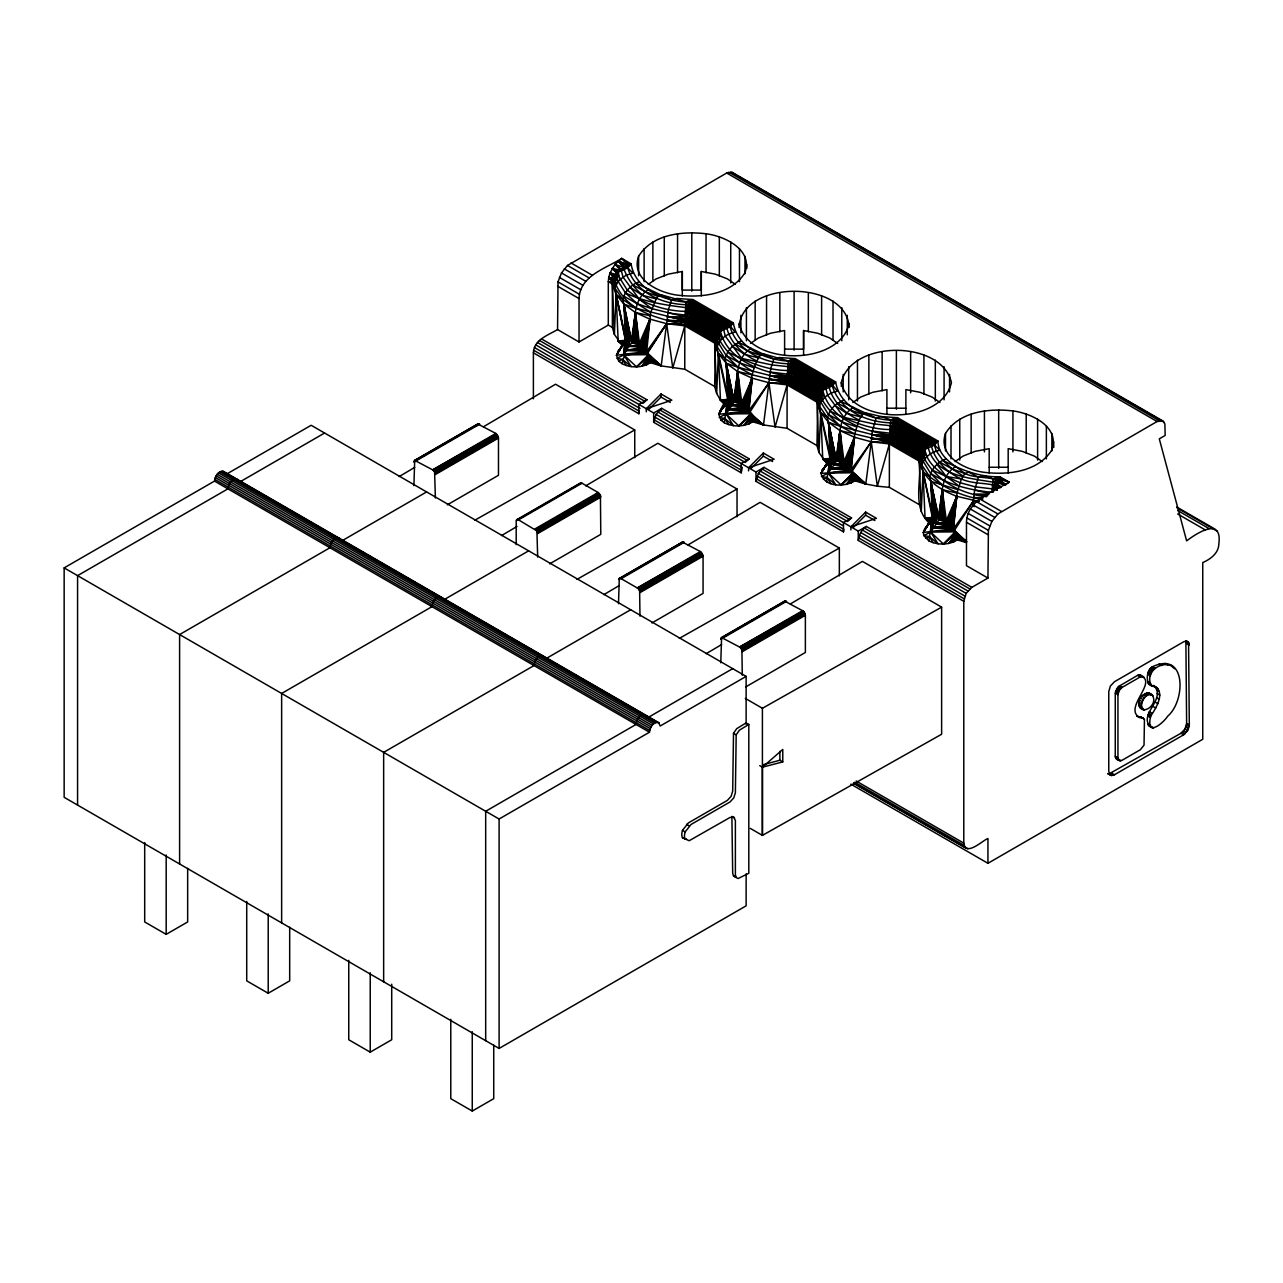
<?xml version="1.0" encoding="UTF-8"?>
<svg xmlns="http://www.w3.org/2000/svg" width="1283" height="1283" viewBox="0 0 1283 1283"><rect width="100%" height="100%" fill="white"/><g stroke="black" fill="none" stroke-linecap="round" stroke-linejoin="round"><path stroke-width="1.5" d="M682.299 295.924L682.299 271.483L668.299 274.145L656.11 278.924L648.236 284.377M701.288 295.924L701.288 271.483L715.289 274.145L727.493 278.924L735.367 284.377M748.582 470.877L748.582 467.766L763.321 453.027L774.114 459.266L748.582 467.766M803.591 354.99L803.591 330.533L817.592 333.211L829.78 337.99L837.655 343.427M725.986 406.374L720.469 400.104L716.668 393.432L714.663 386.488L684.769 369.231L684.801 322.466L687.367 311.4L692.211 300.639L731.567 323.364L733.347 322.883C737.805 349.778 769.062 361.389 793.568 361.277L832.09 383.056L835.65 381.933C840.108 408.844 871.365 420.455 895.871 420.343L934.377 442.106L937.937 440.999C938.226 457.149 954.023 464.59 964.912 473.523C977.967 479.682 994.245 474.967 1005.68 484.637L1009.16 482.103L999.826 476.715C979.442 477.388 960.486 469.61 942.797 460.292L936.365 451.087L933.383 442.523L895.871 420.343L896.801 418.755L936.157 441.48L934.601 444.993L923.664 449.98L920.408 455.497L919.253 461.206C921.803 481.494 911.828 507.491 929.469 523.239M827.166 464.173L818.955 452.482L816.966 445.554L787.072 428.297L787.104 381.532L789.654 370.466L794.498 359.705L833.87 382.43L832.298 385.926C840.157 411.779 869.409 423.502 894.604 422.797L930.945 443.774C933.655 459.587 947.03 472.802 961.384 478.992C973.877 484.749 988.391 481.975 1000.708 487.315M919.253 504.62L889.36 487.348L889.392 440.582L891.958 429.516L895.871 420.343M972.803 506.609L974.615 490.154L978.416 477.164L983.692 475.64L997.629 480.403L1005.68 484.637C978.304 477.821 935.403 480.403 927.753 445.939L893.225 426.004L874.012 423.951L843.941 417.408L827.583 395.164L825.45 386.873L790.921 366.938L771.725 364.901L741.638 358.358L725.28 336.098L723.163 327.823L688.634 307.888C667.16 305.466 645.028 302.259 625.446 292.925L614.669 275.893L610.099 272.894L615.006 264.378L621.726 258.428L631.06 263.817C635.518 290.712 666.775 302.323 691.28 302.227L729.786 323.99L731.567 323.364L730.011 326.876C737.853 352.729 767.106 364.452 792.317 363.747L828.642 384.724C831.368 400.537 844.743 413.735 859.097 419.926L854.719 433.943L851.287 469.61L854.237 476.057L854.927 480.82C844.952 487.348 823.991 487.412 821.056 473.395L830.005 458.384L833.068 456.572L837.462 457.309L842.546 460.212L851.287 469.61L871.253 441.785L872.328 431.088L876.129 418.098L881.405 416.59L897.523 417.665L937.937 440.999L934.601 444.993L939.814 450.301C931.699 451.568 923.904 457.213 921.771 465.392L932.308 517.434L928.876 540.865C937.632 545.307 948.875 545.211 957.23 539.886L966.275 542.533M684.769 369.231L661.194 365.896L668.427 309.652L671.538 299.981L676.815 298.458L692.932 299.548L733.347 322.883L730.011 326.876L719.073 331.864L715.513 338.199L714.663 386.488M816.966 445.554L817.816 397.265L821.361 390.914L832.298 385.926L835.65 381.933L795.235 358.599L779.102 357.524L773.825 359.048L770.714 368.718L763.497 424.946L787.072 428.297M724.286 422.749L721.078 420.279L718.753 414.329C721.575 407.304 727.862 392.037 737.709 399.494C748.374 405.781 752.624 418.675 763.497 424.946L752.64 421.77C744.284 427.095 733.042 427.191 724.286 422.749L727.718 399.318L715.032 339.931C684.112 315.859 634.941 325.305 616.016 284.986L614.669 275.893L616.626 272.99L627.708 267.81L631.06 263.817L619.625 269.799L613.226 279.133L616.129 294.481L614.365 334.366L622.576 346.057M671.538 299.981L648.845 289.268C631.637 299.757 635.101 322.867 634.123 339.738L625.928 350.451L621.998 363.682C630.755 368.125 641.981 368.045 650.337 362.704L661.194 365.896L647.626 353.082L639.431 343.251L634.123 339.738L629.472 338.407L625.414 340.268L616.465 355.279L618.791 361.229L621.998 363.682M773.825 359.048L751.132 348.334C733.94 358.823 737.404 381.933 736.41 398.805L726.082 413.944L719.186 417.408L724.751 418.466L733.523 425.683L726.082 413.944L727.188 400.168L720.469 400.104L718.416 353.547L714.663 343.09L684.769 325.834L666.663 323.669L649.92 319.146L635.422 312.523L623.939 304.151L616.129 294.481L612.376 284.024L613.226 279.133L608.751 277.401L610.099 272.894L615.648 274.305L617.813 282.003L614.91 288.146L622.832 299.5L635.871 308.257L685.17 320.686L715.513 338.199L726.082 355.375L738.174 367.307L752.415 374.877L787.104 383.264L817.319 398.981L830.005 458.384L826.589 481.799M876.129 418.098L853.436 407.401C836.227 417.873 839.691 440.983 838.713 457.855L828.385 473.01L821.489 476.458L827.038 477.517L835.826 484.749L828.385 473.01L829.476 459.218L822.756 459.17L820.719 412.597L816.966 402.156L787.072 384.884L768.966 382.719L752.207 378.212L737.709 371.589L726.242 363.217L718.416 353.547L716.668 393.432L714.663 343.09L725.12 358.631L734.245 402.028L742.793 403.231C752.399 388.524 749.897 369.456 760.322 355.391L764.043 354.012L793.038 362.287L831.095 383.473L837.51 391.251C829.411 392.518 821.601 398.147 819.484 406.326L827.407 417.681L836.532 461.078L845.08 462.297L854.51 437.262L871.253 441.785L889.36 443.95L919.253 461.206L929.71 476.747L938.547 515.958L938.835 520.144L930.672 532.076L923.776 535.524L928.876 540.865M955.723 466.451C938.531 476.939 941.995 500.049 941 516.921L938.835 520.144C949.805 518.669 956.476 530.456 957.23 539.886M753.025 371.316C737.821 363.009 724.109 351.029 716.972 334.943L685.844 316.981L685.074 315.041L686.132 301.73L692.932 299.548M855.312 430.382C840.108 422.075 826.396 410.095 819.276 394.009L788.131 376.031L787.361 374.091L788.436 360.78L795.235 358.599M986.643 496.713C959.347 493.955 932.966 478.8 921.563 453.075L890.434 435.097L889.664 433.157L890.723 419.846L897.523 417.665M787.457 379.736L769.094 379.367L787.297 381.019L817.335 398.917L819.484 406.326L817.063 400.553L787.104 383.264L768.966 382.719L748.983 410.544L728.215 409.502L726.242 363.217C757.002 374.796 791.354 375.743 817.816 397.265L819.484 406.326L816.966 402.156L818.955 452.482L820.719 412.597L828.545 422.267C859.289 433.862 893.658 434.793 920.103 456.315L930.672 473.507C949.035 484.862 970.573 490.363 991.951 492.239L993.026 478.912L999.826 476.715M978.993 501.493L956.797 496.329L947.383 521.363C943.614 517.963 935.692 512.238 931.779 518.284L930.672 532.076L938.13 543.8L929.341 536.583L923.776 535.524L923.359 532.461L953.574 528.676L957.006 493.073L961.384 478.992L964.912 473.523L968.633 472.144L978.416 477.164M623.939 304.151L627.579 338.664L625.928 350.451L644.547 348.463L649.92 319.146L642.077 345.688L628.702 346.378L629.472 338.407L623.939 304.151L628.702 346.378L641.869 345.48L649.92 319.146L643.344 347.035L628.702 346.378L629.632 338.407L623.939 304.151L627.371 338.744L625.928 350.451L644.82 348.832L649.92 319.146L639.431 343.251L631.942 342.962L623.939 304.151L626.762 339.049L625.928 350.451L646.696 351.494L666.663 323.669L684.817 324.198L714.759 341.486L717.181 347.276C719.314 339.097 727.108 333.452 735.223 332.185L728.792 324.407L690.735 303.221L661.755 294.962L658.019 296.341L656.206 298.859L650.722 312.266L646.696 351.494L616.465 355.279L624.885 341.102L618.165 341.053L616.129 294.481L622.832 299.5L631.942 342.962L640.762 344.421L649.92 319.146L645.67 349.954L625.928 350.451L623.939 304.151L635.871 308.257M684.817 324.198L685.01 321.953L666.791 320.317L685.17 320.686M787.104 383.264L787.297 381.019L817.816 397.265L828.369 414.441L840.461 426.373L854.719 433.943L889.408 442.314L919.622 458.047L921.771 465.392L919.35 459.603L889.408 442.314L871.253 441.785L852.217 471.198L821.056 473.395L829.476 459.218M889.408 442.314L889.6 440.085L920.103 456.315L921.771 465.392L919.638 457.967L889.6 440.085L871.382 438.433L889.76 438.802M624.885 341.102L623.795 354.894L631.236 366.617L622.447 359.4L616.898 358.342L623.795 354.894L647.322 352.536L666.663 323.669L672.757 368.077L684.769 325.834M752.415 374.877L737.709 371.589L734.245 402.028L741.734 402.317L752.207 378.212L748.983 410.544L718.753 414.329L727.188 400.168M854.719 433.943L840.012 430.639L836.532 461.078L844.022 461.383L854.51 437.262L840.012 430.639L828.545 422.267L830.518 468.568L851.287 469.61L828.385 473.01L830.63 457.694L820.719 412.597L840.461 426.373M957.006 493.073L942.299 489.705L938.835 520.144L946.325 520.433L956.797 496.329C940.535 490.106 923.199 479.473 919.253 461.206L921.258 511.548L923.006 471.663C940.327 485.744 960.325 496.553 982.682 499.472M639.431 343.251L635.422 312.523L631.942 342.962L638.661 342.625L635.422 312.523L650.128 315.81M741.734 402.317L737.709 371.589L734.245 402.028L740.387 401.258L737.709 371.589L733.956 397.826M844.022 461.383L840.012 430.639L836.532 461.078L842.674 460.324L840.012 430.639L836.259 456.892M946.325 520.433L942.299 489.705L938.835 520.144L944.978 519.374L942.299 489.705L938.547 515.958M533.391 398.805L533.391 352.825C533.744 339.803 548.338 335.071 557.56 329.571L579.034 341.984L608.302 325.08L612.376 327.438L614.365 334.366L612.376 284.024L608.302 281.683L608.751 277.401L613.515 278.315L616.016 284.986L614.316 276.551L610.099 272.894L613.515 278.315L614.316 276.551M557.56 329.571L558.009 281.891L561.489 272.942L567.503 265.453L726.707 173.013L732.401 172.451L1162.799 420.936L1164.884 423.903L1165.156 435.45L1159.287 438.834L1186.631 540.865C1198.354 531.948 1222.314 517.257 1218.85 543.96C1218.674 553.198 1210.462 559.244 1202.748 562.563L1202.748 739.281L987.942 863.299L850.837 784.138M579.034 341.984L579.034 298.57C579.772 275.765 605.977 268.372 621.726 258.428L629.279 264.298L627.708 267.81C635.566 293.663 664.819 305.386 690.013 304.68L726.354 325.657C729.065 341.47 742.44 354.669 756.794 360.876M533.391 352.825L638.902 413.751L639.175 411.185L533.664 350.259M654.747 417.007L742.28 467.541L741.205 472.818L653.672 422.283L656.03 414.345L661.723 408.331L749.256 458.865L745.231 462.425L657.698 411.891M756.248 478.767L843.765 529.302L843.492 531.868L755.976 481.333L758.333 473.395L764.026 467.381L851.559 517.915L847.518 521.491L760.001 470.957M987.942 863.299L987.942 838.489C982.489 840.477 965.826 856.996 963.79 843.139L963.79 601.31L858.263 540.4L859.337 535.123L862.288 530.023L866.314 526.447L971.84 587.357L987.942 578.056L988.407 530.376L991.871 521.427L997.901 513.938L1157.09 421.498L1162.799 420.936M987.942 578.056L966.468 565.659L966.468 522.261C967.206 499.456 993.411 492.063 1009.16 482.103L999.104 477.821L993.026 478.912L998.366 479.056L1009.16 482.103M963.79 601.31L966.147 593.371L971.84 587.357M1115.264 693.157L1118.407 686.597L1137.668 675.307C1161.676 679.236 1122.513 707.238 1139.368 717.454L1143.185 718.223L1144.436 719.795L1144.035 745.15L1140.362 749.721L1122.192 760.21C1119.514 761.749 1115.248 759.295 1115.264 756.216L1115.264 693.157L1117.942 694.712L1117.942 757.756L1119.193 760.514M1117.942 694.712L1119.193 690.527L1122.192 687.351L1140.362 676.863L1143.361 676.574M1138.743 704.191C1137.412 695.482 1151.717 687.367 1153.69 698.658C1155.037 707.366 1140.715 715.465 1138.743 704.191L1141.437 705.73L1143.233 709.707M1141.437 705.73C1141.678 700.582 1145.96 693.189 1151.893 694.68M1149.247 684.625C1145.863 679.733 1146.858 670.175 1152.423 666.791C1186.502 650.417 1185.733 700.614 1167.883 716.01C1161.756 724.831 1145.735 736.907 1150.691 716.187C1156.079 707.831 1166.68 691.633 1153.064 685.379L1157.956 688.682M1155.758 686.934L1151.926 686.164C1143.458 673.174 1160.858 659.494 1173.159 666.567M1108.913 773.97L1180.969 733.251L1184.979 729.017L1186.631 723.452L1185.877 640.682L1188.555 642.222L1189.309 724.991L1187.657 730.572L1183.664 734.79L1114.43 774.772L1111.591 775.525L1107.742 773.617L1111.591 775.525M649.102 356.321L661.194 365.896L650.032 359.609L641.773 366.264L649.102 356.321L650.273 361.148L661.194 365.896L648.428 354.685L623.795 354.894L626.04 339.578L616.129 294.481L625.414 340.268L623.795 354.894L636.544 366.874L649.102 356.321L647.626 353.082L666.663 323.669M752.207 378.212L746.834 407.529L728.215 409.502L729.867 397.73L726.242 363.217L731.005 405.444L744.365 404.738L752.207 378.212L745.631 406.102L731.005 405.444L731.759 397.473L726.242 363.217L729.065 398.099L728.215 409.502L747.957 409.02L752.207 378.212L745.92 406.438L731.005 405.444L732.834 397.57L726.242 363.217L731.005 405.444L743.065 403.487L752.207 378.212L748.663 410.047L728.215 409.502L728.568 398.452L726.242 363.217L734.245 402.028L740.243 401.162L737.709 371.589L737.709 399.494L734.245 402.028L739.04 400.312L737.709 371.589M854.51 437.262L849.138 466.579L830.518 468.568L832.17 456.796L828.545 422.267L833.292 464.494L846.668 463.804L854.51 437.262L847.935 465.152L833.292 464.494L834.062 456.523L828.545 422.267L831.352 457.165L830.518 468.568L850.26 468.07L854.51 437.262L848.223 465.488L833.292 464.494L835.121 456.636L828.545 422.267L833.292 464.494L845.353 462.538L854.51 437.262L850.966 469.113L830.518 468.568L830.855 457.502L828.545 422.267L836.532 461.078L842.546 460.212L840.012 430.639L840.012 458.544L836.532 461.078L841.327 459.378L840.012 430.639M942.299 489.705L943.63 518.428L938.835 520.144L942.299 517.61L942.299 489.705L944.833 519.278L938.835 520.144L930.833 481.333L935.596 523.56L947.656 521.604L956.797 496.329L953.253 528.179L932.805 527.634L930.833 481.333L957.583 489.593M1149.953 726.547C1139.272 713.701 1164.435 700.999 1155.261 687.127M635.422 312.523L635.422 340.428L631.942 342.962L636.737 341.246L635.422 312.523L631.942 342.962L638.084 342.192L635.422 312.523L631.669 338.776M616.626 272.99L617.813 282.003L619.914 279.582L618.021 271.371L612.232 268.452L616.626 272.99L627.323 290.199L651.7 308.642L685.844 316.981L667.16 316.693L685.314 319.772L716.09 336.707L718.255 344.181L716.972 334.943L721.688 329.073L729.786 323.99L730.011 326.876L690.735 303.221L685.828 304.536L726.563 327.871L728.038 324.759M830.342 383.825L828.85 386.921L788.131 363.602L793.038 362.287L832.298 385.926L832.09 383.056L823.975 388.14L819.276 394.009L820.559 403.247L818.394 395.773L787.602 378.822L769.447 375.759L788.131 376.031C761.38 372.166 726.531 359.737 720.308 330.421L687.367 311.4C670.736 311.432 654.089 307.006 639.351 299.292L622.993 277.048L620.86 268.756L615.006 264.378L623.169 267.137C628.462 281.987 639.335 295.94 654.506 301.81M859.097 419.926L862.609 414.457L866.346 413.078L881.405 416.59L895.326 421.337L934.601 444.993L934.377 442.106L929.1 444.944L923.664 449.98L921.563 453.075L922.846 462.297L920.697 454.888L889.905 437.888L871.75 434.809L890.434 435.097C863.684 431.232 828.834 418.803 822.611 389.487L789.654 370.466C767.603 371.076 747.091 361.565 727.734 352.007L725.12 358.631L738.174 367.307M958.577 485.84C946.116 475.127 926.599 466.932 924.899 448.537L891.958 429.516C869.89 430.126 849.378 420.616 830.021 411.073L827.407 417.681M413.912 485.615L414.698 460.372L477.789 423.951L495.799 433.429L498.478 438.08L498.478 475.287L447.318 504.828M477.003 425.683L477.789 423.951M537.689 557.079L536.903 530.921L517.546 519.262L516.199 521.171L516.199 544.666M651.924 622.945L703.068 593.404L703.068 556.213L700.39 551.562L682.38 542.067L619.288 578.489L618.502 603.732M720.789 662.798L721.575 637.555L784.683 601.134L803.383 611.125L805.371 615.263L805.371 652.47L745.68 686.934M889.36 443.95L877.347 486.209L865.784 484.012L871.253 441.785L877.347 486.209L889.36 487.348M956.797 496.329L951.425 525.645L932.805 527.634L934.457 515.846L930.833 481.333L936.349 515.59L935.596 523.56L950.222 524.218L956.797 496.329L952.547 527.137L932.805 527.634L933.158 516.568L930.833 481.333L937.424 515.686L935.596 523.56L950.511 524.555L956.797 496.329L948.955 522.871L935.596 523.56L930.833 481.333L933.655 516.215L932.805 527.634L953.574 528.676L973.556 500.851L978.993 501.011M622.335 344.646L618.165 341.053C627.772 339.514 625.35 348.992 618.165 341.053L625.414 340.268M746.129 873.899L746.129 905.83L499.103 1048.436L64.15 797.32L64.15 567.888L214.502 481.093C214.886 476.618 218.399 470.203 223.627 471.47L658.596 722.602L660.2 726.002L746.129 676.398L746.129 724.286M64.15 567.888L499.103 819.019L649.471 732.208C649.839 727.75 653.368 721.319 658.596 722.602M830.005 458.384L822.756 459.17L828.706 461.319L822.114 470.38L828.465 462.586L829.043 460.212L822.756 459.17L828.321 463.949M726.755 401.146L718.753 414.329L727.124 400.264L720.469 400.104L726.419 402.269L719.827 411.314L726.034 404.899L720.469 400.104L726.755 401.146L726.178 403.52L720.469 400.104L727.718 399.318M730.54 397.554L728.215 409.502L745.92 406.438M832.843 456.62L830.518 468.568L848.223 465.488M935.147 515.67L932.805 527.634L950.511 524.555M628.478 338.455L625.928 350.451L643.344 347.035M733.507 733.299L732.689 791.114L731.085 796.39L727.333 800.416L688.394 822.9L682.492 830.326A10.873 6.271 -60 0 0 682.492 837.767L689.196 840.718L730.011 817.463L733.764 817.159L735.384 820.575L735.384 874.83L736.185 877.46L738.062 878.55L748.807 873.274L748.807 724.462L746.129 722.906L736.731 728.648L733.507 733.299L736.185 734.838L735.384 792.669L733.764 797.93L730.011 801.971L691.088 824.44L685.17 831.881A10.873 6.271 -60 0 0 685.17 839.323M638.613 256.247C630.418 279.293 658.901 292.845 677.552 295.17C701.24 297.977 731.198 294.801 744.974 272.702C753.169 249.656 724.703 236.104 706.051 233.763C682.348 230.972 652.406 234.131 638.613 256.247L638.613 275.733M739.04 327.422C741.51 279.261 846.684 279.261 849.154 327.422M849.154 323.524C839.419 366.537 748.759 366.537 739.04 323.524M841.327 382.591C851.062 339.594 941.722 339.594 951.441 382.591C941.722 425.587 851.062 425.587 841.327 382.591L841.327 386.488M945.507 433.429C937.312 456.475 965.778 470.027 984.43 472.352C1008.133 475.159 1038.091 471.984 1051.868 449.884C1060.063 426.838 1031.58 413.286 1012.928 410.945C989.241 408.154 959.283 411.314 945.507 433.429L945.507 450.958M630.53 338.52L628.702 346.378L640.762 344.421M733.042 397.618L731.005 405.444L742.793 403.231M835.345 456.668L833.292 464.494L845.08 462.297M937.632 515.734L935.596 523.56L947.383 521.363M715.818 337.381L716.155 336.563L685.683 317.751L684.914 318.809L715.818 337.381L718.255 344.181L716.155 336.563L685.459 318.842L667.16 316.693M920.408 455.497L920.745 454.679L890.274 435.867L889.504 436.942L920.408 455.497L922.846 462.297L920.745 454.679L890.049 436.958L871.75 434.809M993.17 492.271L999.104 477.821M787.072 384.884L775.06 427.143L768.966 382.719L749.913 412.132L726.082 413.944L728.343 398.628L718.416 353.547L725.12 358.631M929.71 476.747C931.586 468.568 938.033 461.768 945.892 458.993M932.308 517.434L925.059 518.22L930.865 521.074L930.624 523.015L925.059 518.22L931.346 519.262L923.359 532.461L931.779 518.284L925.059 518.22L923.006 471.663L932.933 516.744L930.672 532.076L943.438 544.056L955.995 533.503L966.564 541.875L954.504 530.264L930.672 532.076L955.322 531.868L966.66 541.827L955.402 532.06L943.438 544.056L955.322 531.868M622.832 299.5C624.741 291.353 631.156 284.585 638.998 281.827M689.661 305.45L726.354 325.657L689.629 305.498L685.828 304.536L689.661 305.45L724.51 326.828L723.323 329.378L721.688 329.073L687.977 309.604L685.266 311.673L720.164 331.607L720.709 330.004L685.539 307.76L689.308 306.236M791.932 364.564L828.642 384.724L791.964 364.5L788.131 363.602L791.932 364.564L826.813 385.878L825.627 388.428L823.975 388.14L790.264 368.67L787.554 370.739L822.467 390.673L823.012 389.07L787.842 366.826L791.611 365.286M933.383 442.523L895.326 421.337L890.418 422.668L894.251 423.566L929.1 444.944L927.93 447.494L926.278 447.19L892.567 427.736L889.857 429.789L924.77 449.724L925.3 448.12L890.129 425.876L893.898 424.352L931.153 445.987L932.629 442.876M579.387 483.996L581.985 483.194L598.103 492.496L600.428 495.382L600.781 534.353L549.621 563.895M681.69 543.062L682.38 542.067M783.977 602.112L784.683 601.134M818.105 396.447L818.458 395.629L787.97 376.817L787.201 377.876L818.105 396.447L820.559 403.247L818.458 395.629L787.762 377.908L769.447 375.759M736.185 734.838L739.409 730.187L748.807 724.462M619.384 270.007L616.77 272.798L612.232 268.452L621.036 270.312L623.169 267.137L618.246 260.962L625.751 265.693L624.26 268.805L624.051 266.591L618.246 260.962L627.499 264.94L627.708 267.81L632.92 273.135L626.12 275.22L619.914 279.582M752.64 421.77L752.56 420.215L763.497 424.946L751.405 415.371L744.06 425.315L752.175 417.905L752.56 420.215L748.791 423.887L752.175 417.905L749.913 412.132M852.217 471.198L865.784 484.012L854.863 479.281L851.078 482.953L854.462 476.971L865.784 484.012L854.927 480.82M953.381 542.019L956.765 536.037L966.468 542.067L956.91 536.743L953.381 542.019L957.15 538.331L966.259 542.276M931.779 518.284L923.359 532.461L931.715 518.396L925.059 518.22L930.768 521.636L924.418 529.446L931.346 519.262M720.164 331.607L721.688 329.073L685.539 307.76M822.467 390.673L823.975 388.14L787.842 366.826M924.77 449.724L926.278 447.19L890.129 425.876M616.465 355.279L624.452 342.08M829.043 460.212L821.056 473.395L829.427 459.33L822.756 459.17L828.465 462.586M954.504 530.264L973.556 500.851L978.993 501.252M650.337 362.704L650.273 361.148L646.488 364.837L650.032 359.561L661.194 365.896L649.15 356.433L641.773 366.264L649.631 357.941L661.194 365.896M748.791 423.887L752.319 418.627L763.497 424.946L750.731 413.751L726.082 413.944L738.848 425.924L751.405 415.371M851.078 482.953L854.622 477.677L865.784 484.012L853.019 472.818L828.385 473.01L841.135 484.99L853.692 474.437L865.784 484.012L854.237 476.057L846.363 484.381L853.692 474.437M646.488 364.837L650.032 359.609M727.734 352.007L732.385 346.266L741.285 340.877M830.021 411.073L834.672 405.316L843.589 399.943M725.28 404.37L722.297 408.587L725.2 404.786M822.756 459.17L828.561 462.008L824.584 467.654L827.086 465.184M926.887 526.72L930.865 521.074L924.418 529.446M956.765 536.037L948.666 543.431L955.995 533.503M622.913 345.736L617.524 352.264L624.436 342.16L618.165 341.053L623.875 344.453M719.827 411.314L725.2 404.353M822.114 470.38L828.561 462.008M619.994 349.537L617.524 352.264L624.115 343.202L618.165 341.053M744.06 425.315L751.934 417.007L763.497 424.946L750.812 413.944L738.848 425.924L750.731 413.751M991.951 492.239L993.684 490.411L992.144 488.855L975.305 486.834L959.732 482.633L932.324 470.123M948.666 543.431L956.525 535.123L966.436 541.939M541.442 338.872L646.969 399.799L642.927 403.375L537.417 342.449M636.544 366.874L648.428 354.685M853.019 472.818L841.135 484.99L853.099 473.01L865.784 484.012M646.295 408.716L661.034 393.977L671.827 400.2L646.295 408.716L646.295 411.811M648.973 409.133L661.034 397.072L661.034 393.977M751.261 468.199L763.321 456.139L763.321 453.027M850.886 526.832L865.624 512.093L876.417 518.316L850.886 526.832L850.886 529.927M853.564 527.249L865.624 515.189L865.624 512.093M667.737 312.956L685.074 315.041L686.726 313.453L719.073 331.864L722.217 338.632M770.041 372.022L787.361 374.091L789.029 372.519L821.361 390.914L824.504 397.698M872.328 431.088L889.664 433.157L891.316 431.585L923.664 449.98L926.807 456.764M846.363 484.381L854.462 476.971M996.955 490.347L994.245 488.582L992.144 488.855L994.854 486.786L1000.548 487.748M750.539 343.427L758.413 337.99L770.602 333.211L784.603 330.533L784.603 354.99M852.826 402.493L860.701 397.056L872.889 392.261L886.906 389.599L886.906 414.04M955.129 461.559L963.004 456.106L975.192 451.327L989.193 448.665L989.193 473.106M399.238 476.538L414.698 467.397M483.402 426.822L555.539 384.226L634.748 429.949L634.748 457.758M501.541 535.588L517.001 526.463M585.689 485.888L657.842 443.276L737.035 489.015L737.035 516.808M603.828 594.654L619.288 585.529M687.993 544.938L760.129 502.343L839.339 548.066L839.339 575.875M706.131 653.705L721.591 644.579M790.296 604.004L862.433 561.393L941.626 607.132L941.626 734.245L762.407 835.393L750.298 828.385M226.963 473.892L311.16 425.282L746.129 676.398M240.386 481.638L324.583 433.029M414.265 460.773L478.351 423.775M414.008 461.367L478.992 423.839M413.912 462.121L479.698 424.144M414.698 460.372L432.708 469.867L495.799 433.429M432.708 469.867L496.489 433.943M433.397 470.364L434.039 471.053L497.146 434.632M435.386 498.012L434.6 471.871L497.692 435.434M435.033 472.753L498.125 436.332M435.29 473.668L498.397 437.23M435.386 474.518L498.478 438.08M342.417 540.544L426.614 491.934M646.969 399.799L638.902 404.45L638.902 413.751M535.749 344.886L653.672 412.982L661.723 408.331M516.568 519.823L580.638 482.841M516.295 520.417L581.295 482.905M518.893 519.631L581.985 483.194M534.995 528.917L598.103 492.496M535.701 529.43L598.792 493.009M536.342 530.12L599.434 493.682M536.903 530.921L599.995 494.5M537.32 531.82L600.428 495.382M537.593 532.718L600.685 496.296M537.689 533.568L600.781 497.146M444.447 599.45L528.644 550.84M749.256 458.865L741.205 463.516L741.205 472.818M656.03 414.345L755.976 472.032L764.026 467.381M618.855 578.89L682.941 541.891M618.598 579.483L683.582 541.955M619.288 578.489L621.18 578.681L684.288 542.26M621.18 578.681L637.298 587.983L700.39 551.562M637.298 587.983L701.079 552.059M637.988 588.496L638.645 589.17L701.737 552.748M638.645 589.17L639.191 589.988L702.282 553.566M639.976 616.129L639.624 590.87L702.715 554.448M639.896 591.784L702.988 555.347M639.976 592.634L703.068 556.213M546.478 658.355L630.675 609.746M851.559 517.915L843.492 522.566L843.492 531.868M758.333 473.395L858.263 531.098L866.314 526.447M144.69 842.578L144.69 921.948L166.181 934.345L187.655 921.948L187.655 868.383M721.158 637.956L785.228 600.957M720.886 638.549L785.886 601.021M720.789 639.287L786.575 601.31M721.575 637.555L739.585 647.049L802.693 610.612M739.585 647.049L803.383 611.125M740.291 647.546L740.933 648.236L804.024 611.799M740.933 648.236L741.494 649.054L804.585 612.616M742.28 675.195L741.911 649.936L805.018 613.515M742.183 650.834L805.275 614.413M742.28 651.7L805.371 615.263M646.776 718.255L732.689 668.651M246.721 901.484L246.721 980.854L268.211 993.25L289.685 980.854L289.685 927.288M348.751 960.39L348.751 1039.759L370.226 1052.156L391.716 1039.759L391.716 984.205M450.782 1019.295L450.782 1098.665L472.256 1111.062L493.73 1098.665L493.73 1045.084M474.662 520.289L634.748 429.949M576.965 579.355L737.035 489.015M679.252 638.421L839.339 548.066M745.327 698.417L762.407 708.28L941.626 607.132M618.791 361.229L622.447 359.4L626.248 365.527M721.078 420.279L724.751 418.466L728.552 424.593M823.381 479.345L827.038 477.517L830.839 483.643M925.668 538.395L929.341 536.583L933.142 542.709M992.144 488.855L994.437 488.037L997.051 490.074M996.201 483.402L1000.884 486.899L996.105 483.627L992.433 484.942L997.26 489.464M996.105 483.627L992.721 481.718L997.629 480.403M763.385 764.652L779.872 760.242L782.774 761.91L782.774 749.448L762.407 767.186L762.407 835.393L762.407 708.28M782.774 761.91L762.407 767.186L759.728 765.63M692.211 300.639L686.132 301.73L691.473 301.874L729.786 323.99M794.498 359.705L788.436 360.78L793.776 360.924L832.09 383.056M896.801 418.755L890.723 419.846L896.063 419.99L934.377 442.106M647.626 353.082L623.795 354.894L625.623 340.011L616.129 294.481M784.603 349.136L803.591 349.136L803.591 330.533M886.906 408.202L905.878 408.202M989.193 467.253L1008.181 467.253M988.985 494.131L974.022 494.019L987.846 495.687M982.858 497.708L973.669 497.563L982.682 498.638M992.721 481.718L1005.68 484.637L998.366 479.056M685.074 315.041L717.951 333.372L720.1 341.086L719.073 331.864L685.266 311.673L717.999 333.853M787.361 374.091L820.238 392.438L822.387 400.136L821.361 390.914L787.554 370.739L820.286 392.903M889.664 433.157L922.541 451.488L924.69 459.202L923.664 449.98L889.857 429.789L922.589 451.969M787.249 381.532L817.319 398.981L787.249 381.532L769.094 379.367M889.392 440.582L919.638 457.967L889.536 440.598L871.382 438.433M715.048 339.851L685.01 321.953L715.513 338.199L717.181 347.276L715.048 339.851L684.946 322.482L666.791 320.317M961.384 478.992L946.229 476.474L936.975 464.382M612.472 282.436L608.751 277.401L612.873 280.303L614.91 288.146L612.472 282.436L608.302 281.683L608.302 325.08M1143.185 718.223L1136.69 715.914L1139.368 717.454M974.615 490.154L989.113 493.362M894.251 423.566L930.945 443.774L894.219 423.631L890.418 422.668L893.898 424.352M656.206 298.859L642.125 295.218L630.081 287.2M758.494 357.925L744.429 354.284L732.385 346.266M860.797 416.975L846.716 413.351L834.672 405.316M735.384 876.995L733.507 875.904L732.689 873.274L731.887 816.389L734.582 817.929M1140.539 708.152L1141.806 708.553M1116.499 758.959L1121.085 760.675M651.7 308.642L637.218 303.734L623.843 296.181M753.987 367.692L739.505 362.8L726.082 355.375M856.29 426.758L841.808 421.85L828.369 414.441M682.492 837.767L686.517 839.162M658.019 296.341L645.365 291.802L632.904 284.922M760.322 355.391L747.668 350.868L735.191 343.972M862.609 414.457L849.955 409.935L837.494 403.038M964.912 473.523L952.259 468.985L939.781 462.105M925.059 518.22L931.009 520.385M621.036 270.312L615.006 264.378M618.246 260.962L627.018 265.132L627.708 267.81L625.751 265.693M635.903 283.11L648.845 289.268M738.206 342.16L751.132 348.334M840.509 401.226L853.436 407.401M720.469 400.104L726.274 402.958M688.089 309.315L723.163 327.823M790.376 368.365L825.45 386.873M892.679 427.431L927.753 445.939M688.634 307.888L724.51 326.828M790.921 366.938L826.813 385.878M893.225 426.004L929.1 444.944M685.683 317.751L716.972 334.943M787.97 376.817L819.276 394.009M890.274 435.867L921.563 453.075M687.367 311.4L720.709 330.004M789.654 370.466L823.012 389.07M891.958 429.516L925.3 448.12M730.733 171.938L1164.066 422.123M728.792 172.13L1159.174 420.616M726.707 173.013L1157.09 421.498M1176.736 507.026L1214.921 529.077M1177.136 508.004L1217.054 531.05M1177.666 510.506L1208.907 528.532M1177.666 513.986L1205.427 530.007M570.983 262.919L592.457 275.316M979.891 499.007L1001.365 511.404M567.503 265.453L588.977 277.85M976.411 501.541L997.901 513.938M564.263 268.869L585.738 281.282M973.172 504.957L994.662 517.354M561.489 272.942L582.963 285.339M970.397 509.03L991.871 521.427M559.356 277.385L580.83 289.782M968.264 513.473L989.738 525.87M1186.438 641.933L1189.116 643.473M1186.631 643.505L1189.309 645.06M558.009 281.891L579.483 294.304M966.917 517.979L988.407 530.376M557.56 286.173L579.034 298.57M966.468 522.261L987.942 534.658M1165.189 663.375L1167.883 664.931M1159.03 663.985L1161.724 665.54M1152.423 666.791L1155.101 668.347M1152.086 667L1154.764 668.539M1150.979 667.801L1153.674 669.341M1149.953 668.876L1152.647 670.432M1149.087 670.159L1151.765 671.715M1148.413 671.57L1151.092 673.11M1147.98 672.998L1150.675 674.537M1147.836 674.345L1150.53 675.9M661.034 397.072L670.287 402.413M763.321 456.139L772.574 461.479M865.624 515.189L874.878 520.529M1139.785 674.746L1144.035 677.199M1138.775 674.842L1141.453 676.398M1137.668 675.307L1140.362 676.863M1147.836 681.786L1150.53 683.342M1147.996 683.037L1150.691 684.593M1148.477 684.015L1151.926 686.164M1156.657 689.933L1159.351 691.473M1157.138 693.558L1159.816 695.113M539.357 340.396L644.884 401.322M659.638 409.838L747.171 460.372M761.942 468.904L849.474 519.439M864.229 527.971L969.756 588.881M1147.948 692.74L1152.872 695.594M1156.657 697.744L1159.351 699.299M1146.457 692.884L1149.151 694.44M862.288 530.023L967.815 590.934M1144.869 693.558L1147.563 695.113M1143.281 694.728L1145.976 696.268M1155.261 702.154L1157.956 703.709M860.62 532.461L966.147 593.371M1141.806 696.284L1144.5 697.84M1186.631 723.452L1189.309 724.991M534.466 347.565L639.992 408.475M757.05 476.057L842.867 525.613M859.337 535.123L964.864 596.05M1119.498 685.796L1122.192 687.351M1140.539 698.144L1143.233 699.684M1186.438 725.248L1189.116 726.803M1118.407 686.597L1121.085 688.153M1153.064 706.452L1155.758 708.008M653.945 419.717L741.478 470.252M858.535 537.834L964.062 598.744M1139.561 700.165L1142.255 701.721M1185.877 727.156L1188.555 728.696M1117.381 687.688L1120.059 689.228M1116.499 688.971L1119.193 690.527M1138.951 702.234L1141.645 703.774M1184.979 729.017L1187.657 730.572M1115.825 690.382L1118.519 691.922M1183.808 730.733L1186.486 732.288M1115.408 691.81L1118.086 693.349M1138.951 705.891L1141.645 707.446M1149.247 711.616L1151.926 713.172M1139.561 707.254L1144.5 710.092M1182.429 732.176L1185.123 733.732M1148.477 713.107L1151.172 714.663M1180.969 733.251L1183.664 734.79M1147.996 714.631L1150.691 716.187M1147.836 716.09L1150.53 717.63M1140.507 716.668L1143.955 718.833M1147.836 723.516L1150.53 725.071M1147.98 724.703L1150.675 726.258M1150.979 726.435L1153.674 727.99M1148.413 725.649L1152.647 728.086M1115.264 756.216L1117.942 757.756M1115.408 757.387L1118.086 758.943M1115.825 758.333L1120.059 760.771M1111.736 773.216L1114.43 774.772M1110.276 773.841L1112.97 775.397M856.178 781.01L963.79 843.139M854.719 782.261L964.062 845.385M853.788 783.047L967.815 848.865M853.339 783.223L966.147 848.352M222.568 471.166L659.398 723.371M221.221 471.326L656.174 722.441M219.874 471.791L654.827 722.906M218.527 472.866L653.496 723.997M217.196 474.261L652.149 725.392M216.121 475.817L651.074 726.932M215.303 477.517L650.273 728.648M214.774 479.377L649.727 730.508M214.502 481.093L649.471 732.208M686.517 824.295L689.196 825.835M682.492 830.326L685.17 831.881M733.507 875.904L736.185 877.46M686.293 315.089L717.935 333.388M788.58 374.155L820.238 392.454M890.883 433.221L922.525 451.504M684.946 322.482L715.032 339.931M890.049 436.958L920.697 454.888M787.762 377.908L818.394 395.773M685.459 318.842L716.106 336.771M793.568 361.277L831.095 383.473M691.28 302.227L728.792 324.407M752.175 417.905L763.497 424.946M650.722 312.266L637.218 303.734L625.446 292.925M963.1 476.041L952.259 468.985L942.797 460.292M1042.245 461.559L1034.371 456.106L1022.182 451.327L1008.181 448.665L1008.181 473.106M939.958 402.493L932.083 397.056L919.879 392.261L905.878 389.599L905.878 414.04M612.232 268.452L617.877 272.557M608.751 277.401L612.745 280.785L614.91 288.146L612.376 284.024L612.376 327.438M732.401 172.451L733.684 173.638M1188.555 642.222L1186.486 641.035L1183.664 641.789L1114.43 681.754L1110.42 685.988L1108.769 691.553L1108.769 771.5L1110.42 775.157M1170.481 665.011L1174.538 668.78M1140.667 675.018L1141.774 676.574M1149.215 693.141L1150.803 695.386M339.899 538.908L339.081 538.138C333.853 536.855 330.34 543.27 329.956 547.745L179.604 634.556L179.604 863.972M223.627 471.47L224.445 472.256M930.672 473.507L942.764 485.423M621.726 258.428L627.499 264.94M610.099 272.894L613.867 277.513L616.016 284.986L613.226 279.133M434.039 471.053L434.6 471.871M1141.261 717.277L1141.742 718.239M741.494 649.054L741.911 649.936M639.191 589.988L639.624 590.87M646.504 716.86L645.173 714.839C639.928 713.573 636.416 719.988 636.031 724.462L485.68 811.273L485.68 1040.689M544.489 657.954L543.142 655.95C537.914 654.667 534.386 661.082 534.017 665.556L383.649 752.367L383.649 981.784M442.459 599.049L441.111 597.044C435.883 595.761 432.355 602.176 431.986 606.651L281.635 693.462L281.635 922.878M238.397 481.237L237.066 479.233C231.822 477.95 228.31 484.365 227.925 488.839L77.573 575.65L77.573 805.066M973.556 500.851L974.358 506.641M1053.744 441.657L1053.744 447.494M1051.868 433.429L1051.868 450.958M1046.367 425.764L1046.367 458.881M1037.61 419.172L1037.61 460.1M1026.208 414.12L1026.208 453.091M1012.928 410.945L1012.928 451.873M998.687 409.87L998.687 468.327M984.43 410.945L984.43 451.873M971.151 414.12L971.151 453.091M959.748 419.172L959.748 460.1M951.008 425.764L951.008 458.881M949.564 374.363L949.564 391.908M944.08 366.697L944.08 399.831M935.323 360.122L935.323 401.034M923.92 355.07L923.92 394.041M910.641 351.895L910.641 392.806M896.384 350.804L896.384 409.261M882.143 351.895L882.143 390.866M868.864 355.07L868.864 394.041M858.263 531.098L858.263 540.4M857.461 360.122L857.461 401.034M848.705 366.697L848.705 399.831M847.277 315.297L847.277 334.799M843.204 374.363L843.204 391.908M841.776 307.631L841.776 340.765M833.02 301.056L833.02 340.027M821.617 296.004L821.617 334.975M808.338 292.829L808.338 331.8M794.097 291.738L794.097 350.211M779.872 751.341L779.872 760.242M779.839 292.829L779.839 331.8M766.56 296.004L766.56 334.975M755.976 472.032L755.976 481.333M755.158 301.056L755.158 340.027M746.85 264.474L746.85 268.372M746.417 307.631L746.417 340.765M744.974 256.247L744.974 273.776M740.916 315.297L740.916 332.842M739.473 248.581L739.473 281.715M730.733 241.99L730.733 282.918M719.33 236.938L719.33 275.925M706.051 233.763L706.051 272.75M701.288 271.483L701.288 290.086L682.299 290.086L682.299 271.483M691.794 232.688L691.794 291.145M677.552 233.763L677.552 272.75M664.273 236.938L664.273 275.925M653.672 412.982L653.672 422.283M652.871 241.99L652.871 280.977M644.114 248.581L644.114 281.715M499.103 819.019L499.103 1048.436M472.256 1031.692L472.256 1111.062M370.226 972.787L370.226 1052.156M268.211 913.881L268.211 993.25M166.181 854.975L166.181 934.345"/></g></svg>
